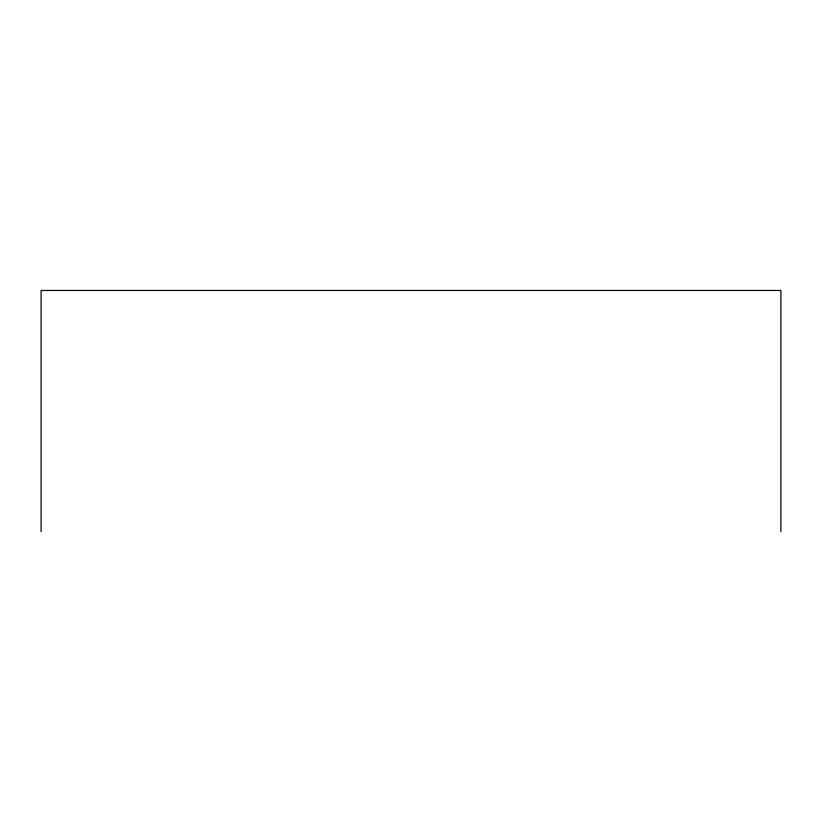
<?xml version="1.0" encoding="UTF-8"?>
<svg xmlns="http://www.w3.org/2000/svg" width="822" height="822" viewBox="0 0 822 822"><rect width="100%" height="100%" fill="white"/><g stroke="black" fill="none" stroke-linecap="round" stroke-linejoin="round"><path stroke-width="1.23" d="M780.9 531.536L780.9 290.464L41.1 290.464L41.1 531.536"/></g></svg>
